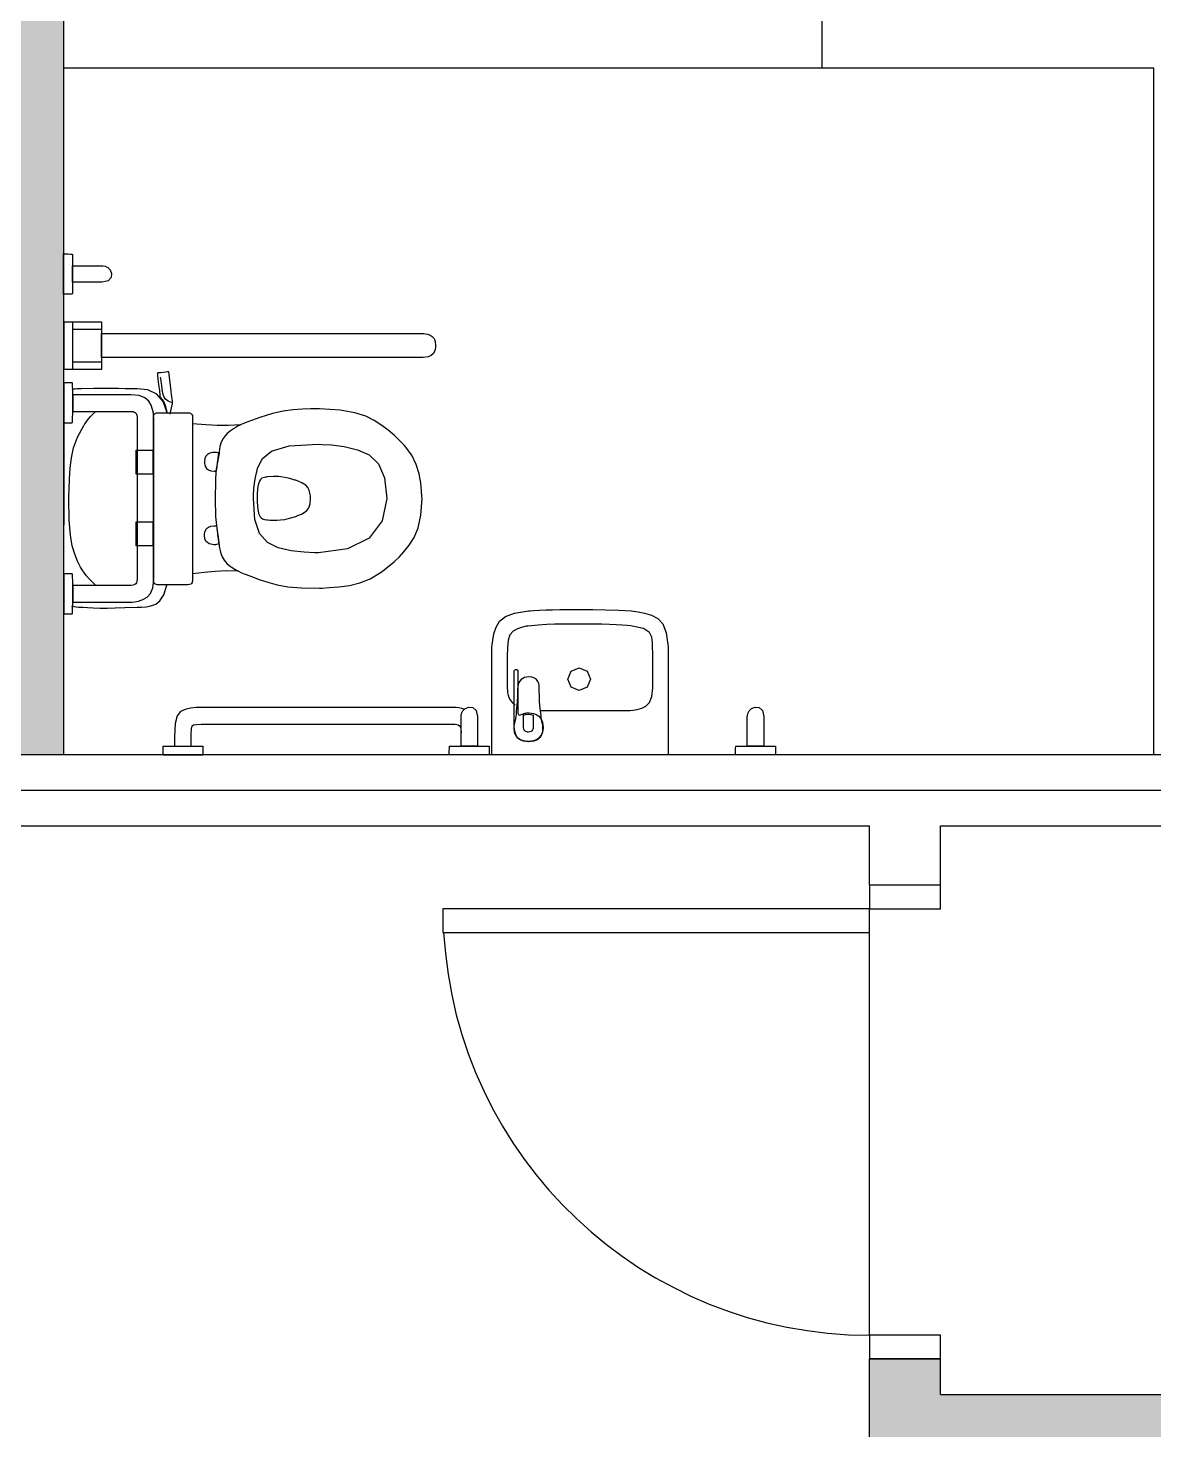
# Model space of a CAD drawing. Header units: centimetres. Extents: x -277999 to 283551, y -705288 to -693449.
# Drawn here: x 261274.1 to 261511.6, y -699217.9 to -698921.9 of the extents above; entities that cross this region are included whole.
import ezdxf

# ---------------------------------------------------------------- set-up
doc = ezdxf.new("R2010")
doc.units = ezdxf.units.CM
doc.layers.add('A-DOOR', color=193, linetype='Continuous')
doc.layers.add('MKDU0', color=8, linetype='Continuous')

msp = doc.modelspace()

# ---------------------------------------------------------------- hatches: boundary and pattern name
at = {"layer": 'MKDU0'}
h = msp.add_hatch(dxfattribs=at)
h.set_pattern_fill('DASH')
h.paths.add_polyline_path([(261281.61, -698570.38), (261441.61, -698570.38), (261441.61, -698555.38), (261281.61, -698555.38), (261281.61, -698305.38), (261446.61, -698305.38), (261446.61, -698290.38), (261086.61, -698290.38), (261086.61, -698305.38), (261251.61, -698305.38), (261251.61, -698555.38), (261091.61, -698555.38), (261091.61, -698570.38), (261251.61, -698570.38), (261251.61, -699075.38), (261281.61, -699075.38), (261281.61, -698570.38)])
h = msp.add_hatch(dxfattribs=at)
h.set_pattern_fill('DASH')
h.paths.add_polyline_path([(261409.15, -699075.38), (261409.15, -699075.38), (261409.15, -699075.39), (261409.15, -699075.39), (261409.15, -699075.39), (261409.15, -699075.38)])
h = msp.add_hatch(dxfattribs=at)
h.set_pattern_fill('DASH')
h.paths.add_polyline_path([(261726.61, -699090.38), (261696.61, -699090.38), (261696.61, -699210.38), (261466.61, -699210.38), (261466.61, -699202.88), (261451.61, -699202.88), (261451.61, -699237.88), (261466.61, -699237.88), (261466.61, -699225.38), (261696.61, -699225.38), (261696.61, -699345.38), (261466.61, -699345.38), (261466.61, -699337.88), (261451.61, -699337.88), (261451.61, -699360.38), (261711.61, -699360.38), (261711.61, -699510.38), (261726.61, -699510.38), (261726.61, -699355.38), (261726.61, -699090.38)])

# ---------------------------------------------------------------- linework, layer by layer
at = {"layer": 'A-DOOR'}
msp.add_line((261451.61, -699197.88), (261451.61, -699107.88), dxfattribs=at)
for points in [[(261466.61, -699107.88), (261466.61, -699102.88), (261451.61, -699102.88), (261451.61, -699107.88)], [(261466.61, -699202.88), (261466.61, -699197.88), (261451.61, -699197.88), (261451.61, -699202.88)]]:
    msp.add_lwpolyline(points, close=True, dxfattribs=at)
msp.add_lwpolyline([(261451.61, -699107.88), (261361.61, -699107.88), (261361.61, -699112.88), (261451.61, -699112.88)], dxfattribs=at)
msp.add_arc((261451.61, -699107.88), 90, -176.8153, -90, dxfattribs=at)
at = {"layer": 'MKDU0', "color": 8}
for p, q in [((261441.61, -698930.38), (261441.61, -698840.38)), ((261511.61, -698930.38), (261281.61, -698930.38)), ((261511.61, -699075.38), (261511.61, -698930.38)), ((261626.61, -699075.38), (260866.61, -699075.38)), ((260866.61, -699090.38), (261451.61, -699090.38)), ((261451.61, -699102.88), (261451.61, -699090.38)), ((261466.61, -699090.38), (261626.61, -699090.38)), ((261466.61, -699102.88), (261466.61, -699090.38)), ((261466.61, -699102.88), (261451.61, -699102.88)), ((261451.61, -699237.88), (261451.61, -699202.88)), ((261466.61, -699202.88), (261451.61, -699202.88)), ((261466.61, -699210.38), (261466.61, -699202.88)), ((261466.61, -699210.38), (261696.61, -699210.38))]:
    msp.add_line(p, q, dxfattribs=at)
for points in [[(261719.11, -699082.88), (261266.61, -699082.88), (261266.61, -698297.88), (261719.11, -698297.88)], [(261281.68, -698983.93), (261289.55, -698983.93), (261289.55, -698994), (261281.68, -698994), (261281.68, -698983.93)], [(261283.53, -698983.93), (261289.55, -698983.93), (261289.55, -698994), (261283.53, -698994), (261283.53, -698983.93)], [(261283.53, -698985.47), (261289.55, -698985.47), (261289.55, -698992.47), (261283.53, -698992.47), (261283.53, -698985.47)], [(261296.88, -699011.01), (261300.42, -699011.01), (261300.42, -699016.1), (261296.88, -699016.1), (261296.88, -699011.01)], [(261296.88, -699026.14), (261300.42, -699026.14), (261300.42, -699031.23), (261296.88, -699031.23), (261296.88, -699026.14)], [(259936.61, -700065.38), (261719.11, -700065.38), (261719.11, -699082.88), (259936.61, -699082.88)]]:
    msp.add_lwpolyline(points, close=True, dxfattribs=at)
for points in [[(261281.61, -699075.38), (261281.61, -698570.38)], [(261281.57, -698969.59), (261281.84, -698969.6), (261282.43, -698969.63), (261283.02, -698969.65), (261283.29, -698969.66), (261283.3, -698969.66), (261283.31, -698969.67), (261283.33, -698969.67), (261283.36, -698969.68), (261283.38, -698969.7), (261283.4, -698969.72), (261283.42, -698969.75), (261283.43, -698969.79), (261283.43, -698969.82), (261283.43, -698970.04), (261283.43, -698970.65), (261283.43, -698971.83), (261283.43, -698973.65), (261283.43, -698975.66), (261283.43, -698977.29), (261283.43, -698977.96), (261283.43, -698977.96), (261283.42, -698977.98), (261283.42, -698978), (261283.41, -698978.02), (261283.39, -698978.04), (261283.37, -698978.06), (261283.33, -698978.08), (261283.29, -698978.08), (261283.29, -698978.08), (261283.24, -698978.08), (261283.11, -698978.08), (261282.86, -698978.08), (261282.48, -698978.08), (261282.05, -698978.08), (261281.71, -698978.08), (261281.57, -698978.08), (261281.57, -698978.05), (261281.57, -698977.82), (261281.57, -698977.19), (261281.57, -698975.96), (261281.57, -698974.07), (261281.57, -698971.98), (261281.57, -698970.29), (261281.57, -698969.59)], [(261283.44, -698972.12), (261284.42, -698972.12), (261286.56, -698972.12), (261288.69, -698972.12), (261289.67, -698972.12), (261289.85, -698972.14), (261290.31, -698972.23), (261290.87, -698972.49), (261291.38, -698972.99), (261291.68, -698973.76), (261291.6, -698974.62), (261290.98, -698975.31), (261289.67, -698975.59), (261289.64, -698975.59), (261289.47, -698975.59), (261289.01, -698975.59), (261288.11, -698975.59), (261286.73, -698975.59), (261285.19, -698975.59), (261283.95, -698975.59), (261283.44, -698975.59), (261283.44, -698975.58), (261283.44, -698975.48), (261283.44, -698975.23), (261283.44, -698974.72), (261283.44, -698973.95), (261283.44, -698973.1), (261283.44, -698972.41), (261283.44, -698972.12)], [(261357.46, -698991.48), (261346.85, -698991.48), (261323.5, -698991.48), (261300.15, -698991.48), (261289.53, -698991.48), (261289.53, -698991.46), (261289.53, -698991.32), (261289.53, -698990.95), (261289.53, -698990.22), (261289.53, -698989.1), (261289.53, -698987.85), (261289.53, -698986.85), (261289.53, -698986.43), (261289.66, -698986.43), (261290.6, -698986.43), (261293.12, -698986.43), (261298.05, -698986.43), (261305.63, -698986.43), (261314.01, -698986.43), (261320.8, -698986.43), (261323.59, -698986.43), (261323.73, -698986.43), (261324.65, -698986.43), (261327.17, -698986.43), (261332.06, -698986.43), (261339.6, -698986.43), (261347.93, -698986.43), (261354.68, -698986.43), (261357.46, -698986.43), (261357.59, -698986.44), (261357.94, -698986.47), (261358.4, -698986.57), (261358.9, -698986.75), (261359.35, -698987.05), (261359.72, -698987.5), (261359.96, -698988.13), (261360.05, -698988.96), (261360.04, -698989.07), (261360.02, -698989.35), (261359.94, -698989.76), (261359.8, -698990.22), (261359.55, -698990.68), (261359.13, -698991.09), (261358.46, -698991.37), (261357.46, -698991.48)], [(261304.06, -699003.43), (261304.13, -699003.12), (261304.28, -699002.44), (261304.42, -699001.75), (261304.49, -699001.44), (261304.49, -699001.44), (261304.49, -699001.42), (261304.5, -699001.38), (261304.51, -699001.3), (261304.52, -699001.17), (261304.54, -699001.02), (261304.55, -699000.91), (261304.56, -699000.86), (261304.55, -699000.84), (261304.53, -699000.66), (261304.47, -699000.19), (261304.35, -698999.27), (261304.18, -698997.86), (261303.98, -698996.3), (261303.82, -698995.03), (261303.75, -698994.51), (261303.74, -698994.51), (261303.68, -698994.52), (261303.5, -698994.54), (261303.14, -698994.57), (261302.6, -698994.63), (261302, -698994.69), (261301.52, -698994.74), (261301.32, -698994.76), (261301.32, -698994.78), (261301.34, -698994.92), (261301.38, -698995.3), (261301.47, -698996.04), (261301.61, -698997.19), (261301.77, -698998.45), (261301.89, -698999.48), (261301.94, -698999.9), (261302, -698999.96), (261302.16, -699000.13), (261302.37, -699000.38), (261302.58, -699000.69), (261302.78, -699001.05), (261302.96, -699001.51), (261303.14, -699002.12), (261303.33, -699002.93)], [(261281.58, -698996.81), (261281.58, -698998.13), (261281.58, -699001.04), (261281.58, -699003.94), (261281.58, -699005.27), (261281.58, -699005.27), (261281.63, -699005.27), (261281.76, -699005.26), (261282.01, -699005.26), (261282.4, -699005.25), (261282.83, -699005.24), (261283.18, -699005.24), (261283.32, -699005.24), (261283.33, -699005.24), (261283.35, -699005.23), (261283.37, -699005.23), (261283.4, -699005.23), (261283.42, -699005.22), (261283.44, -699005.2), (261283.45, -699005.16), (261283.46, -699005.1), (261283.46, -699005.09), (261283.46, -699005.02), (261283.46, -699004.85), (261283.47, -699004.52), (261283.47, -699004.01), (261283.48, -699003.45), (261283.49, -699002.99), (261283.49, -699002.81), (261283.49, -699002.79), (261283.49, -699002.7), (261283.49, -699002.43), (261283.49, -699001.92), (261283.49, -699001.13), (261283.49, -699000.26), (261283.49, -698999.56), (261283.49, -698999.27), (261283.49, -698999.26), (261283.49, -698999.2), (261283.49, -698999.03), (261283.48, -698998.7), (261283.48, -698998.19), (261283.47, -698997.63), (261283.46, -698997.17), (261283.46, -698996.99), (261283.46, -698996.98), (261283.46, -698996.96), (261283.45, -698996.93), (261283.44, -698996.9), (261283.42, -698996.88), (261283.4, -698996.86), (261283.36, -698996.84), (261283.31, -698996.84), (261283.3, -698996.84), (261283.25, -698996.84), (261283.13, -698996.83), (261282.88, -698996.83), (261282.49, -698996.82), (261282.06, -698996.82), (261281.72, -698996.81), (261281.58, -698996.81)], [(261303.43, -699003.13), (261302.59, -699000.79), (261301.2, -698999.21), (261299.32, -698998.34), (261297.05, -698998.09), (261296.71, -698998.09), (261295.83, -698998.09), (261294.58, -698998.08), (261293.15, -698998.06), (261291.66, -698998.03), (261289.99, -698998.01), (261287.95, -698998.02), (261285.36, -698998.09), (261285.29, -698998.09), (261285.12, -698998.09), (261284.88, -698998.1), (261284.6, -698998.1), (261284.32, -698998.12), (261284.02, -698998.14), (261283.68, -698998.2), (261283.27, -698998.3)], [(261304.33, -699000.95), (261303.62, -699000.67), (261303.07, -699000.25), (261302.7, -698999.71), (261302.5, -698999.03), (261302.5, -698999.02), (261302.49, -698998.93), (261302.45, -698998.67), (261302.38, -698998.18), (261302.28, -698997.42), (261302.16, -698996.58), (261302.07, -698995.9), (261302.03, -698995.62)], [(261297.06, -699031.31), (261297.06, -699032.41), (261297.06, -699034.83), (261297.06, -699037.25), (261297.06, -699038.35), (261297.05, -699038.42), (261297.04, -699038.58), (261297, -699038.8), (261296.91, -699039.03), (261296.77, -699039.25), (261296.56, -699039.43), (261296.25, -699039.56), (261295.81, -699039.6), (261295.76, -699039.6), (261295.42, -699039.6), (261294.51, -699039.6), (261292.73, -699039.6), (261289.98, -699039.6), (261286.95, -699039.6), (261284.49, -699039.6), (261283.48, -699039.6), (261283.48, -699039.61), (261283.48, -699039.71), (261283.48, -699039.97), (261283.48, -699040.48), (261283.48, -699041.26), (261283.48, -699042.12), (261283.48, -699042.82), (261283.48, -699043.11), (261283.53, -699043.11), (261283.87, -699043.11), (261284.78, -699043.11), (261286.55, -699043.11), (261289.29, -699043.11), (261292.31, -699043.11), (261294.75, -699043.11), (261295.76, -699043.11), (261295.99, -699043.1), (261296.58, -699043.05), (261297.4, -699042.9), (261298.31, -699042.6), (261299.17, -699042.11), (261299.89, -699041.32), (261300.38, -699040.12), (261300.57, -699038.4), (261300.57, -699038.37), (261300.57, -699038.18), (261300.57, -699037.65), (261300.57, -699036.63), (261300.57, -699035.05), (261300.57, -699033.3), (261300.57, -699031.89), (261300.57, -699031.31), (261300.57, -699031.2), (261300.57, -699030.46), (261300.57, -699028.44), (261300.57, -699024.5), (261300.57, -699018.43), (261300.57, -699011.72), (261300.57, -699006.29), (261300.57, -699004.06), (261300.56, -699003.83), (261300.5, -699003.24), (261300.34, -699002.43), (261300.04, -699001.54), (261299.53, -699000.7), (261298.71, -699000), (261297.49, -698999.53), (261295.76, -698999.35), (261295.71, -698999.35), (261295.38, -698999.35), (261294.47, -698999.35), (261292.69, -698999.35), (261289.96, -698999.35), (261286.94, -698999.35), (261284.49, -698999.35), (261283.48, -698999.35), (261283.48, -698999.36), (261283.48, -698999.46), (261283.48, -698999.72), (261283.48, -699000.23), (261283.48, -699001.01), (261283.48, -699001.87), (261283.48, -699002.57), (261283.48, -699002.86), (261283.53, -699002.86), (261283.87, -699002.86), (261284.78, -699002.86), (261286.56, -699002.86), (261289.31, -699002.86), (261292.34, -699002.86), (261294.8, -699002.86), (261295.81, -699002.86), (261295.87, -699002.86), (261296.02, -699002.87), (261296.22, -699002.91), (261296.46, -699002.99), (261296.68, -699003.11), (261296.87, -699003.32), (261297.01, -699003.64), (261297.06, -699004.1), (261297.06, -699004.21), (261297.06, -699004.95), (261297.06, -699006.97), (261297.06, -699010.91), (261297.06, -699016.96), (261297.06, -699023.66), (261297.06, -699029.08), (261297.06, -699031.31)], [(261288.22, -699039.47), (261287.56, -699038.87), (261286.95, -699038.23), (261286.37, -699037.54), (261285.84, -699036.82), (261285.65, -699036.52), (261285.16, -699035.72), (261284.53, -699034.51), (261283.9, -699033.02), (261283.38, -699031.27), (261283, -699028.99), (261282.77, -699025.8), (261282.69, -699021.34), (261282.7, -699020.75), (261282.73, -699019.23), (261282.8, -699017.14), (261282.94, -699014.86), (261283.2, -699012.67), (261283.68, -699010.53), (261284.52, -699008.3), (261285.84, -699005.86), (261285.9, -699005.76), (261286.07, -699005.5), (261286.31, -699005.14), (261286.59, -699004.74), (261286.9, -699004.34), (261287.27, -699003.92), (261287.74, -699003.44), (261288.37, -699002.87)], [(261307.79, -699039.46), (261306.81, -699039.46), (261304.63, -699039.46), (261302.46, -699039.46), (261301.47, -699039.46), (261301.43, -699039.46), (261301.31, -699039.45), (261301.14, -699039.41), (261300.96, -699039.35), (261300.78, -699039.24), (261300.64, -699039.08), (261300.53, -699038.83), (261300.5, -699038.48), (261300.5, -699038.35), (261300.5, -699037.41), (261300.5, -699034.86), (261300.5, -699029.89), (261300.5, -699022.24), (261300.5, -699013.78), (261300.5, -699006.93), (261300.5, -699004.11), (261300.5, -699004.06), (261300.51, -699003.94), (261300.54, -699003.78), (261300.61, -699003.59), (261300.71, -699003.42), (261300.88, -699003.27), (261301.13, -699003.17), (261301.47, -699003.13), (261301.5, -699003.13), (261301.67, -699003.13), (261302.14, -699003.13), (261303.05, -699003.13), (261304.46, -699003.13), (261306.02, -699003.13), (261307.27, -699003.13), (261307.79, -699003.13), (261307.84, -699003.13), (261307.96, -699003.14), (261308.12, -699003.18), (261308.31, -699003.24), (261308.48, -699003.35), (261308.63, -699003.51), (261308.73, -699003.76), (261308.77, -699004.11), (261308.77, -699004.24), (261308.77, -699005.18), (261308.77, -699007.73), (261308.77, -699012.7), (261308.77, -699020.36), (261308.77, -699028.82), (261308.77, -699035.66), (261308.77, -699038.48), (261308.77, -699038.53), (261308.76, -699038.65), (261308.72, -699038.81), (261308.66, -699039), (261308.55, -699039.17), (261308.39, -699039.32), (261308.14, -699039.42), (261307.79, -699039.46)], [(261313.53, -699021.26), (261313.63, -699025.06), (261313.87, -699027.58), (261314.15, -699029.41), (261314.38, -699031.15), (261314.39, -699031.29), (261314.45, -699031.67), (261314.57, -699032.23), (261314.76, -699032.88), (261315.04, -699033.58), (261315.45, -699034.28), (261316.01, -699034.96), (261316.78, -699035.58), (261316.85, -699035.64), (261317.06, -699035.77), (261317.35, -699035.96), (261317.69, -699036.17), (261318.05, -699036.38), (261318.47, -699036.6), (261318.99, -699036.85), (261319.66, -699037.13), (261320.09, -699037.31), (261321.21, -699037.74), (261322.81, -699038.32), (261324.66, -699038.94), (261326.62, -699039.48), (261328.89, -699039.9), (261331.76, -699040.14), (261335.52, -699040.17), (261336.1, -699040.15), (261337.6, -699040.07), (261339.66, -699039.89), (261341.9, -699039.58), (261344.07, -699039.08), (261346.23, -699038.22), (261348.59, -699036.8), (261351.3, -699034.63), (261351.59, -699034.36), (261352.35, -699033.62), (261353.38, -699032.5), (261354.5, -699031.09), (261355.53, -699029.46), (261356.39, -699027.42), (261356.96, -699024.76), (261357.18, -699021.26), (261357.17, -699020.8), (261357.1, -699019.61), (261356.92, -699017.93), (261356.57, -699016.02), (261355.98, -699014.09), (261355, -699012.13), (261353.5, -699010.08), (261351.3, -699007.88), (261350.96, -699007.59), (261350.04, -699006.85), (261348.7, -699005.85), (261347.1, -699004.8), (261345.31, -699003.87), (261343.04, -699003.13), (261339.9, -699002.61), (261335.52, -699002.35), (261335.03, -699002.34), (261333.75, -699002.35), (261331.95, -699002.4), (261329.92, -699002.54), (261327.86, -699002.8), (261325.62, -699003.29), (261322.96, -699004.12), (261319.66, -699005.38), (261319.58, -699005.42), (261319.35, -699005.52), (261319.02, -699005.66), (261318.66, -699005.83), (261318.28, -699006.01), (261317.87, -699006.24), (261317.38, -699006.54), (261316.78, -699006.93), (261316.68, -699007.01), (261316.41, -699007.22), (261316.05, -699007.56), (261315.63, -699008.03), (261315.22, -699008.61), (261314.84, -699009.35), (261314.55, -699010.25), (261314.38, -699011.37), (261314.36, -699011.58), (261314.29, -699012.11), (261314.19, -699012.82), (261314.05, -699013.56), (261313.88, -699014.28), (261313.71, -699015.44), (261313.58, -699017.58), (261313.53, -699021.26)], [(261313.53, -699021.26), (261313.63, -699025.06), (261313.87, -699027.58), (261314.15, -699029.41), (261314.38, -699031.15), (261314.39, -699031.29), (261314.45, -699031.67), (261314.57, -699032.23), (261314.76, -699032.88), (261315.04, -699033.58), (261315.45, -699034.28), (261316.01, -699034.96), (261316.78, -699035.58), (261316.85, -699035.64), (261317.06, -699035.77), (261317.35, -699035.96), (261317.69, -699036.17), (261318.05, -699036.38), (261318.47, -699036.6), (261318.99, -699036.85), (261319.66, -699037.13), (261320.09, -699037.31), (261321.21, -699037.74), (261322.81, -699038.32), (261324.66, -699038.94), (261326.62, -699039.48), (261328.89, -699039.9), (261331.76, -699040.14), (261335.52, -699040.17), (261336.1, -699040.15), (261337.6, -699040.07), (261339.66, -699039.89), (261341.9, -699039.58), (261344.07, -699039.08), (261346.23, -699038.22), (261348.59, -699036.8), (261351.3, -699034.63), (261351.59, -699034.36), (261352.35, -699033.62), (261353.38, -699032.5), (261354.5, -699031.09), (261355.53, -699029.46), (261356.39, -699027.42), (261356.96, -699024.76), (261357.18, -699021.26), (261357.17, -699020.8), (261357.1, -699019.61), (261356.92, -699017.93), (261356.57, -699016.02), (261355.98, -699014.09), (261355, -699012.13), (261353.5, -699010.08), (261351.3, -699007.88), (261350.96, -699007.59), (261350.04, -699006.85), (261348.7, -699005.85), (261347.1, -699004.8), (261345.31, -699003.87), (261343.04, -699003.13), (261339.9, -699002.61), (261335.52, -699002.35), (261335.03, -699002.34), (261333.75, -699002.35), (261331.95, -699002.4), (261329.92, -699002.54), (261327.86, -699002.8), (261325.62, -699003.29), (261322.96, -699004.12), (261319.66, -699005.38), (261319.58, -699005.42), (261319.35, -699005.52), (261319.02, -699005.66), (261318.66, -699005.83), (261318.28, -699006.01), (261317.87, -699006.24), (261317.38, -699006.54), (261316.78, -699006.93), (261316.68, -699007.01), (261316.41, -699007.22), (261316.05, -699007.56), (261315.63, -699008.03), (261315.22, -699008.61), (261314.84, -699009.35), (261314.55, -699010.25), (261314.38, -699011.37), (261314.36, -699011.58), (261314.29, -699012.11), (261314.19, -699012.82), (261314.05, -699013.56), (261313.88, -699014.28), (261313.71, -699015.44), (261313.58, -699017.58), (261313.53, -699021.26)], [(261281.62, -699005.05), (261281.62, -699007.56), (261281.62, -699013.1), (261281.62, -699018.63), (261281.62, -699021.14), (261281.62, -699021.21), (261281.62, -699021.64), (261281.61, -699022.82), (261281.59, -699025.12), (261281.57, -699028.65), (261281.54, -699032.56), (261281.52, -699035.73), (261281.52, -699037.03)], [(261318.93, -699005.71), (261316.31, -699005.85), (261313.97, -699005.85), (261311.57, -699005.72), (261308.78, -699005.51)], [(261349.74, -699021.26), (261348.79, -699025.99), (261346.01, -699029.59), (261341.48, -699031.89), (261335.32, -699032.72), (261334.47, -699032.71), (261332.35, -699032.6), (261329.58, -699032.27), (261326.8, -699031.63), (261324.55, -699030.52), (261322.92, -699028.64), (261321.94, -699025.67), (261321.61, -699021.26), (261321.63, -699020.67), (261321.72, -699019.15), (261321.98, -699017.1), (261322.49, -699014.89), (261323.44, -699012.87), (261325.42, -699011.24), (261329.15, -699010.16), (261335.32, -699009.8), (261336.1, -699009.82), (261338.09, -699009.95), (261340.75, -699010.29), (261343.56, -699010.94), (261346.05, -699012.05), (261348, -699013.9), (261349.28, -699016.86), (261349.74, -699021.26)], [(261349.74, -699021.26), (261348.79, -699025.99), (261346.01, -699029.59), (261341.48, -699031.89), (261335.32, -699032.72), (261334.47, -699032.71), (261332.35, -699032.6), (261329.58, -699032.27), (261326.8, -699031.63), (261324.55, -699030.52), (261322.92, -699028.64), (261321.94, -699025.67), (261321.61, -699021.26), (261321.63, -699020.67), (261321.72, -699019.15), (261321.98, -699017.1), (261322.49, -699014.89), (261323.44, -699012.87), (261325.42, -699011.24), (261329.15, -699010.16), (261335.32, -699009.8), (261336.1, -699009.82), (261338.09, -699009.95), (261340.75, -699010.29), (261343.56, -699010.94), (261346.05, -699012.05), (261348, -699013.9), (261349.28, -699016.86), (261349.74, -699021.26)], [(261314.3, -699011.73), (261314.08, -699011.63), (261313.84, -699011.56), (261313.6, -699011.52), (261313.36, -699011.51), (261313.26, -699011.51), (261313.01, -699011.53), (261312.66, -699011.6), (261312.27, -699011.73), (261311.9, -699011.94), (261311.58, -699012.28), (261311.37, -699012.79), (261311.29, -699013.5), (261311.29, -699013.59), (261311.31, -699013.84), (261311.38, -699014.17), (261311.52, -699014.55), (261311.74, -699014.91), (261312.1, -699015.21), (261312.62, -699015.42), (261313.36, -699015.49), (261313.37, -699015.49), (261313.41, -699015.49), (261313.46, -699015.49), (261313.51, -699015.49), (261313.57, -699015.48), (261313.64, -699015.48), (261313.72, -699015.46), (261313.82, -699015.44), (261313.82, -699015.43), (261313.84, -699015.33), (261313.87, -699015.05), (261313.94, -699014.51), (261314.05, -699013.69), (261314.17, -699012.77), (261314.26, -699012.03), (261314.3, -699011.73)], [(261314.3, -699011.73), (261314.08, -699011.63), (261313.84, -699011.56), (261313.6, -699011.52), (261313.36, -699011.51), (261313.26, -699011.51), (261313.01, -699011.53), (261312.66, -699011.6), (261312.27, -699011.73), (261311.9, -699011.94), (261311.58, -699012.28), (261311.37, -699012.79), (261311.29, -699013.5), (261311.29, -699013.59), (261311.31, -699013.84), (261311.38, -699014.17), (261311.52, -699014.55), (261311.74, -699014.91), (261312.1, -699015.21), (261312.62, -699015.42), (261313.36, -699015.49), (261313.37, -699015.49), (261313.41, -699015.49), (261313.46, -699015.49), (261313.51, -699015.49), (261313.57, -699015.48), (261313.64, -699015.48), (261313.72, -699015.46), (261313.82, -699015.44)], [(261322.37, -699021.22), (261322.39, -699022), (261322.45, -699022.77), (261322.54, -699023.54), (261322.69, -699024.3), (261322.71, -699024.38), (261322.77, -699024.57), (261322.88, -699024.83), (261323.03, -699025.1), (261323.25, -699025.33), (261323.55, -699025.52), (261323.95, -699025.66), (261324.47, -699025.74), (261324.65, -699025.75), (261325.13, -699025.79), (261325.8, -699025.81), (261326.57, -699025.82), (261327.36, -699025.77), (261328.23, -699025.65), (261329.25, -699025.41), (261330.53, -699025.03), (261330.7, -699024.97), (261331.14, -699024.79), (261331.73, -699024.53), (261332.34, -699024.19), (261332.88, -699023.78), (261333.29, -699023.21), (261333.55, -699022.39), (261333.65, -699021.22), (261333.65, -699021.07), (261333.62, -699020.66), (261333.54, -699020.12), (261333.39, -699019.52), (261333.12, -699018.96), (261332.64, -699018.43), (261331.81, -699017.92), (261330.53, -699017.41), (261330.37, -699017.36), (261329.93, -699017.23), (261329.31, -699017.06), (261328.59, -699016.87), (261327.83, -699016.72), (261326.96, -699016.63), (261325.87, -699016.61), (261324.47, -699016.7), (261324.4, -699016.71), (261324.22, -699016.74), (261323.97, -699016.79), (261323.68, -699016.87), (261323.38, -699016.99), (261323.11, -699017.21), (261322.87, -699017.57), (261322.69, -699018.14), (261322.67, -699018.23), (261322.62, -699018.46), (261322.56, -699018.78), (261322.5, -699019.15), (261322.44, -699019.55), (261322.4, -699019.99), (261322.38, -699020.53), (261322.37, -699021.22)], [(261314.3, -699030.79), (261314.08, -699030.89), (261313.84, -699030.96), (261313.6, -699031), (261313.36, -699031.01), (261313.26, -699031.01), (261313.01, -699030.98), (261312.66, -699030.92), (261312.27, -699030.79), (261311.9, -699030.57), (261311.58, -699030.23), (261311.37, -699029.73), (261311.29, -699029.02), (261311.29, -699028.92), (261311.31, -699028.68), (261311.38, -699028.34), (261311.52, -699027.97), (261311.74, -699027.61), (261312.1, -699027.31), (261312.62, -699027.1), (261313.36, -699027.03), (261313.37, -699027.03), (261313.41, -699027.03), (261313.46, -699027.03), (261313.51, -699027.03), (261313.57, -699027.03), (261313.64, -699027.04), (261313.72, -699027.06), (261313.82, -699027.08), (261313.82, -699027.09), (261313.84, -699027.19), (261313.87, -699027.47), (261313.94, -699028.01), (261314.05, -699028.83), (261314.17, -699029.75), (261314.26, -699030.49), (261314.3, -699030.79)], [(261314.3, -699030.79), (261314.08, -699030.89), (261313.84, -699030.96), (261313.6, -699031), (261313.36, -699031.01), (261313.26, -699031.01), (261313.01, -699030.98), (261312.66, -699030.92), (261312.27, -699030.79), (261311.9, -699030.57), (261311.58, -699030.23), (261311.37, -699029.73), (261311.29, -699029.02), (261311.29, -699028.92), (261311.31, -699028.68), (261311.38, -699028.34), (261311.52, -699027.97), (261311.74, -699027.61), (261312.1, -699027.31), (261312.62, -699027.1), (261313.36, -699027.03), (261313.37, -699027.03), (261313.41, -699027.03), (261313.46, -699027.03), (261313.51, -699027.03), (261313.57, -699027.03), (261313.64, -699027.04), (261313.72, -699027.06), (261313.82, -699027.08)], [(261308.81, -699037.11), (261311.23, -699036.79), (261313.53, -699036.57), (261315.89, -699036.47), (261318.49, -699036.5)], [(261281.58, -699037.14), (261281.58, -699038.46), (261281.58, -699041.37), (261281.58, -699044.28), (261281.58, -699045.6), (261281.58, -699045.6), (261281.63, -699045.6), (261281.76, -699045.6), (261282.01, -699045.59), (261282.4, -699045.58), (261282.83, -699045.58), (261283.18, -699045.57), (261283.32, -699045.57), (261283.33, -699045.57), (261283.35, -699045.57), (261283.37, -699045.56), (261283.4, -699045.56), (261283.42, -699045.55), (261283.44, -699045.53), (261283.45, -699045.49), (261283.46, -699045.43), (261283.46, -699045.42), (261283.46, -699045.36), (261283.46, -699045.19), (261283.47, -699044.86), (261283.47, -699044.35), (261283.48, -699043.78), (261283.49, -699043.33), (261283.49, -699043.14), (261283.49, -699043.13), (261283.49, -699043.03), (261283.49, -699042.77), (261283.49, -699042.25), (261283.49, -699041.47), (261283.49, -699040.59), (261283.49, -699039.89), (261283.49, -699039.6), (261283.49, -699039.59), (261283.49, -699039.53), (261283.49, -699039.36), (261283.48, -699039.03), (261283.48, -699038.52), (261283.47, -699037.96), (261283.46, -699037.51), (261283.46, -699037.32), (261283.46, -699037.31), (261283.46, -699037.29), (261283.45, -699037.26), (261283.44, -699037.23), (261283.42, -699037.21), (261283.4, -699037.19), (261283.36, -699037.17), (261283.31, -699037.17), (261283.3, -699037.17), (261283.25, -699037.17), (261283.13, -699037.17), (261282.88, -699037.16), (261282.49, -699037.16), (261282.06, -699037.15), (261281.72, -699037.14), (261281.58, -699037.14)], [(261283.24, -699043.92), (261283.72, -699044.05), (261284.24, -699044.13), (261284.79, -699044.18), (261285.36, -699044.2), (261285.69, -699044.22), (261286.58, -699044.28), (261287.83, -699044.33), (261289.26, -699044.37), (261290.75, -699044.38), (261292.42, -699044.35), (261294.46, -699044.28), (261297.05, -699044.2), (261297.31, -699044.2), (261298.01, -699044.17), (261298.96, -699044.09), (261300, -699043.9), (261300.99, -699043.56), (261301.9, -699042.86), (261302.69, -699041.59), (261303.35, -699039.52)], [(261390.52, -699044.71), (261393.21, -699044.71), (261395.93, -699044.73), (261398.65, -699044.81), (261401.37, -699044.98), (261401.77, -699045.02), (261402.78, -699045.16), (261404.14, -699045.44), (261405.59, -699045.89), (261406.91, -699046.57), (261407.98, -699047.72), (261408.73, -699049.62), (261409.1, -699052.53), (261409.1, -699052.62), (261409.11, -699052.83), (261409.12, -699053.13), (261409.13, -699053.48), (261409.14, -699053.84), (261409.14, -699054.25), (261409.14, -699054.74), (261409.15, -699055.37), (261409.15, -699055.94), (261409.15, -699057.45), (261409.15, -699059.59), (261409.15, -699062.04), (261409.15, -699064.6), (261409.15, -699067.46), (261409.15, -699070.96), (261409.15, -699075.39), (261409.07, -699075.39), (261408.56, -699075.39), (261407.18, -699075.39), (261404.49, -699075.39), (261400.34, -699075.39), (261395.76, -699075.39), (261392.05, -699075.39), (261390.52, -699075.39), (261390.45, -699075.39), (261389.94, -699075.39), (261388.56, -699075.39), (261385.86, -699075.39), (261381.72, -699075.39), (261377.13, -699075.39), (261373.42, -699075.39), (261371.9, -699075.39), (261371.9, -699074.82), (261371.9, -699073.3), (261371.9, -699071.17), (261371.89, -699068.72), (261371.89, -699066.16), (261371.89, -699063.29), (261371.89, -699059.8), (261371.9, -699055.37), (261371.9, -699055.29), (261371.9, -699055.07), (261371.9, -699054.77), (261371.9, -699054.42), (261371.9, -699054.06), (261371.91, -699053.66), (261371.92, -699053.16), (261371.94, -699052.53), (261371.97, -699052.14), (261372.09, -699051.14), (261372.35, -699049.8), (261372.8, -699048.4), (261373.54, -699047.16), (261374.77, -699046.16), (261376.73, -699045.42), (261379.67, -699044.98), (261379.98, -699044.95), (261380.8, -699044.89), (261381.97, -699044.82), (261383.3, -699044.76), (261384.7, -699044.72), (261386.26, -699044.71), (261388.14, -699044.71), (261390.52, -699044.71)], [(261382.28, -699065.99), (261383.57, -699065.99), (261386.4, -699065.99), (261389.23, -699065.99), (261390.52, -699065.99), (261390.56, -699065.99), (261390.84, -699065.99), (261391.61, -699065.99), (261393.11, -699065.99), (261395.42, -699065.99), (261397.97, -699065.99), (261400.03, -699065.99), (261400.88, -699065.99), (261401.12, -699065.98), (261401.75, -699065.93), (261402.6, -699065.8), (261403.54, -699065.53), (261404.42, -699065.08), (261405.15, -699064.31), (261405.66, -699063.07), (261405.87, -699061.22), (261405.87, -699061.03), (261405.87, -699060.54), (261405.88, -699059.85), (261405.89, -699059.06), (261405.89, -699058.23), (261405.88, -699057.3), (261405.88, -699056.17), (261405.87, -699054.74), (261405.86, -699054.47), (261405.85, -699053.77), (261405.83, -699052.79), (261405.8, -699051.66), (261405.69, -699050.54), (261405.19, -699049.52), (261403.92, -699048.7), (261401.51, -699048.17), (261401.23, -699048.14), (261400.49, -699048.07), (261399.41, -699047.98), (261398.13, -699047.89), (261396.73, -699047.83), (261395.1, -699047.79), (261393.08, -699047.77), (261390.52, -699047.77), (261390.19, -699047.77), (261389.32, -699047.77), (261388.08, -699047.77), (261386.65, -699047.78), (261385.16, -699047.79), (261383.55, -699047.84), (261381.71, -699047.96), (261379.53, -699048.17), (261379.19, -699048.22), (261378.36, -699048.4), (261377.33, -699048.73), (261376.38, -699049.27), (261375.74, -699050.05), (261375.38, -699051.17), (261375.22, -699052.7), (261375.18, -699054.74), (261375.17, -699054.92), (261375.17, -699055.41), (261375.17, -699056.11), (261375.16, -699056.9), (261375.15, -699057.73), (261375.15, -699058.65), (261375.16, -699059.78), (261375.18, -699061.22), (261375.18, -699061.35), (261375.2, -699061.7), (261375.25, -699062.19), (261375.35, -699062.73), (261375.51, -699063.25), (261375.77, -699063.77), (261376.2, -699064.31), (261376.83, -699064.9)], [(261378.95, -699066.56), (261379.13, -699066.53), (261379.31, -699066.5), (261379.48, -699066.49), (261379.66, -699066.48), (261379.81, -699066.49), (261380.18, -699066.53), (261380.7, -699066.63), (261381.27, -699066.83), (261381.82, -699067.17), (261382.28, -699067.69), (261382.6, -699068.47), (261382.72, -699069.56), (261382.71, -699069.7), (261382.67, -699070.08), (261382.57, -699070.59), (261382.37, -699071.17), (261382.04, -699071.71), (261381.52, -699072.18), (261380.75, -699072.49), (261379.66, -699072.61), (261379.52, -699072.61), (261379.15, -699072.57), (261378.63, -699072.47), (261378.06, -699072.27), (261377.51, -699071.94), (261377.05, -699071.42), (261376.73, -699070.65), (261376.61, -699069.56), (261376.61, -699069.56), (261376.61, -699069.55), (261376.61, -699069.55), (261376.61, -699069.54), (261376.61, -699069.53), (261376.61, -699069.52), (261376.61, -699069.51), (261376.61, -699069.49), (261376.61, -699069.45), (261376.61, -699069.13), (261376.61, -699068.26), (261376.61, -699066.56), (261376.61, -699063.94), (261376.61, -699061.05), (261376.61, -699058.72), (261376.61, -699057.75), (261376.62, -699057.72), (261376.64, -699057.63), (261376.7, -699057.52), (261376.82, -699057.42), (261377, -699057.36), (261377.2, -699057.38), (261377.37, -699057.5), (261377.43, -699057.75), (261377.43, -699057.79), (261377.43, -699058.02), (261377.43, -699058.67), (261377.43, -699059.92), (261377.42, -699061.85), (261377.42, -699063.99), (261377.42, -699065.72), (261377.42, -699066.43), (261377.42, -699066.47), (261377.43, -699066.56), (261377.46, -699066.69), (261377.52, -699066.82), (261377.62, -699066.92), (261377.77, -699066.98), (261377.99, -699066.95), (261378.29, -699066.81), (261378.3, -699066.8), (261378.36, -699066.78), (261378.43, -699066.75), (261378.51, -699066.71), (261378.59, -699066.68), (261378.69, -699066.65), (261378.8, -699066.61), (261378.95, -699066.56)], [(261390.31, -699061.75), (261388.63, -699061.05), (261387.93, -699059.37), (261388.63, -699057.68), (261390.31, -699056.99), (261392, -699057.68), (261392.7, -699059.37), (261392, -699061.05), (261390.31, -699061.75)], [(261379.64, -699058.86), (261378.84, -699059.02), (261378.09, -699059.48), (261377.55, -699060.19), (261377.37, -699061.11), (261377.37, -699061.12), (261377.37, -699061.2), (261377.36, -699061.42), (261377.35, -699061.85), (261377.33, -699062.51), (261377.3, -699063.24), (261377.29, -699063.83), (261377.28, -699064.08), (261377.26, -699064.28), (261377.21, -699064.8), (261377.15, -699065.48), (261377.08, -699066.17), (261377.03, -699066.77), (261376.95, -699067.37), (261376.81, -699068.12), (261376.56, -699069.17), (261376.57, -699069.35), (261376.61, -699069.79), (261376.72, -699070.39), (261376.91, -699071.03), (261377.22, -699071.61), (261377.72, -699072.06), (261378.5, -699072.36), (261379.64, -699072.46), (261379.79, -699072.45), (261380.2, -699072.41), (261380.75, -699072.3), (261381.35, -699072.1), (261381.91, -699071.77), (261382.36, -699071.23), (261382.64, -699070.4), (261382.67, -699069.18), (261382.64, -699069.04), (261382.55, -699068.68), (261382.45, -699068.2), (261382.35, -699067.69), (261382.29, -699067.19), (261382.22, -699066.56), (261382.14, -699065.59), (261382, -699064.08), (261382, -699064.06), (261382, -699063.98), (261381.99, -699063.76), (261381.98, -699063.33), (261381.96, -699062.67), (261381.93, -699061.94), (261381.92, -699061.35), (261381.91, -699061.11), (261381.91, -699060.99), (261381.89, -699060.7), (261381.81, -699060.31), (261381.63, -699059.88), (261381.34, -699059.48), (261380.91, -699059.16), (261380.34, -699058.94), (261379.64, -699058.86)], [(261366.2, -699065.78), (261365.59, -699065.57), (261364.96, -699065.44), (261364.33, -699065.37), (261363.69, -699065.35), (261363.59, -699065.35), (261362.86, -699065.35), (261360.87, -699065.35), (261357.01, -699065.35), (261351.06, -699065.35), (261344.48, -699065.35), (261339.15, -699065.35), (261336.96, -699065.35), (261336.86, -699065.35), (261336.14, -699065.35), (261334.19, -699065.35), (261330.4, -699065.35), (261324.56, -699065.35), (261318.11, -699065.35), (261312.88, -699065.35), (261310.73, -699065.35), (261310.38, -699065.36), (261309.5, -699065.4), (261308.34, -699065.53), (261307.18, -699065.77), (261306.22, -699066.22), (261305.52, -699067.12), (261305.08, -699068.78), (261304.94, -699071.48), (261304.94, -699071.49), (261304.94, -699071.55), (261304.94, -699071.7), (261304.94, -699071.99), (261304.94, -699072.45), (261304.94, -699072.95), (261304.94, -699073.36), (261304.94, -699073.53), (261304.95, -699073.53), (261305.05, -699073.53), (261305.31, -699073.53), (261305.83, -699073.53), (261306.62, -699073.53), (261307.5, -699073.53), (261308.21, -699073.53), (261308.51, -699073.53), (261308.51, -699073.52), (261308.51, -699073.44), (261308.51, -699073.23), (261308.51, -699072.82), (261308.51, -699072.2), (261308.51, -699071.5), (261308.51, -699070.94), (261308.51, -699070.71), (261308.51, -699070.59), (261308.52, -699070.28), (261308.54, -699069.88), (261308.6, -699069.5), (261308.71, -699069.22), (261308.98, -699069.03), (261309.57, -699068.93), (261310.59, -699068.9), (261310.69, -699068.9), (261311.41, -699068.9), (261313.37, -699068.9), (261317.18, -699068.9), (261323.05, -699068.9), (261329.54, -699068.9), (261334.8, -699068.9), (261336.96, -699068.9), (261337.06, -699068.9), (261337.8, -699068.9), (261339.79, -699068.9), (261343.68, -699068.9), (261349.66, -699068.9), (261356.28, -699068.9), (261361.63, -699068.9), (261363.83, -699068.9), (261363.93, -699068.91), (261364.18, -699068.92), (261364.5, -699068.97), (261364.83, -699069.06), (261365.08, -699069.22), (261365.27, -699069.49), (261365.37, -699069.95), (261365.41, -699070.64)], [(261365.41, -699073.51), (261365.41, -699072.53), (261365.41, -699070.4), (261365.41, -699068.26), (261365.41, -699067.28), (261365.43, -699067.1), (261365.52, -699066.64), (261365.78, -699066.08), (261366.28, -699065.57), (261367.05, -699065.27), (261367.91, -699065.35), (261368.6, -699065.97), (261368.88, -699067.28), (261368.88, -699067.31), (261368.88, -699067.48), (261368.88, -699067.94), (261368.88, -699068.84), (261368.88, -699070.23), (261368.88, -699071.76), (261368.88, -699073), (261368.88, -699073.51), (261368.87, -699073.51), (261368.78, -699073.51), (261368.52, -699073.51), (261368.02, -699073.51), (261367.24, -699073.51), (261366.39, -699073.51), (261365.7, -699073.51), (261365.41, -699073.51)], [(261425.82, -699073.51), (261425.82, -699072.54), (261425.82, -699070.4), (261425.82, -699068.26), (261425.82, -699067.29), (261425.83, -699067.1), (261425.93, -699066.64), (261426.18, -699066.08), (261426.68, -699065.57), (261427.46, -699065.27), (261428.31, -699065.35), (261429, -699065.97), (261429.29, -699067.29), (261429.29, -699067.31), (261429.29, -699067.48), (261429.29, -699067.94), (261429.29, -699068.84), (261429.29, -699070.23), (261429.29, -699071.76), (261429.29, -699073), (261429.29, -699073.51), (261429.27, -699073.51), (261429.18, -699073.51), (261428.92, -699073.51), (261428.42, -699073.51), (261427.65, -699073.51), (261426.79, -699073.51), (261426.1, -699073.51), (261425.82, -699073.51)], [(261378.6, -699067.02), (261379.11, -699066.86), (261379.61, -699066.81), (261380.12, -699066.86), (261380.62, -699067.02), (261380.62, -699067.02), (261380.62, -699067.06), (261380.62, -699067.16), (261380.62, -699067.36), (261380.62, -699067.65), (261380.62, -699067.99), (261380.62, -699068.25), (261380.62, -699068.36), (261380.62, -699068.37), (261380.62, -699068.4), (261380.62, -699068.49), (261380.62, -699068.66), (261380.62, -699068.93), (261380.62, -699069.23), (261380.62, -699069.47), (261380.62, -699069.57), (261380.62, -699069.62), (261380.6, -699069.74), (261380.57, -699069.91), (261380.49, -699070.1), (261380.37, -699070.28), (261380.19, -699070.42), (261379.94, -699070.52), (261379.61, -699070.56), (261379.57, -699070.56), (261379.45, -699070.55), (261379.29, -699070.51), (261379.11, -699070.45), (261378.92, -699070.35), (261378.76, -699070.18), (261378.65, -699069.93), (261378.6, -699069.57), (261378.6, -699069.56), (261378.6, -699069.49), (261378.6, -699069.3), (261378.6, -699068.93), (261378.6, -699068.36), (261378.6, -699067.74), (261378.6, -699067.23), (261378.6, -699067.02)], [(261302.55, -699075.41), (261302.55, -699075.13), (261302.55, -699074.53), (261302.55, -699073.93), (261302.55, -699073.66), (261302.55, -699073.65), (261302.55, -699073.64), (261302.56, -699073.62), (261302.57, -699073.59), (261302.58, -699073.57), (261302.6, -699073.54), (261302.63, -699073.53), (261302.67, -699073.52), (261302.71, -699073.52), (261302.93, -699073.52), (261303.54, -699073.52), (261304.72, -699073.52), (261306.54, -699073.52), (261308.55, -699073.52), (261310.17, -699073.52), (261310.84, -699073.52), (261310.85, -699073.52), (261310.86, -699073.52), (261310.88, -699073.53), (261310.9, -699073.54), (261310.93, -699073.56), (261310.95, -699073.58), (261310.96, -699073.61), (261310.97, -699073.66), (261310.97, -699073.66), (261310.97, -699073.71), (261310.97, -699073.84), (261310.97, -699074.09), (261310.97, -699074.48), (261310.97, -699074.92), (261310.97, -699075.26), (261310.97, -699075.41), (261310.93, -699075.41), (261310.7, -699075.41), (261310.08, -699075.41), (261308.86, -699075.41), (261306.99, -699075.41), (261304.92, -699075.41), (261303.24, -699075.41), (261302.55, -699075.41)], [(261362.88, -699075.38), (261362.9, -699075.11), (261362.92, -699074.52), (261362.95, -699073.93), (261362.96, -699073.66), (261362.96, -699073.65), (261362.96, -699073.64), (261362.96, -699073.62), (261362.97, -699073.59), (261362.99, -699073.57), (261363.01, -699073.55), (261363.04, -699073.53), (261363.08, -699073.52), (261363.11, -699073.52), (261363.34, -699073.52), (261363.94, -699073.52), (261365.12, -699073.52), (261366.94, -699073.52), (261368.95, -699073.52), (261370.58, -699073.52), (261371.25, -699073.52), (261371.25, -699073.52), (261371.27, -699073.53), (261371.29, -699073.53), (261371.31, -699073.54), (261371.33, -699073.56), (261371.35, -699073.58), (261371.37, -699073.62), (261371.37, -699073.66), (261371.37, -699073.66), (261371.37, -699073.71), (261371.37, -699073.84), (261371.37, -699074.09), (261371.37, -699074.47), (261371.37, -699074.9), (261371.37, -699075.24), (261371.37, -699075.38), (261371.34, -699075.38), (261371.11, -699075.38), (261370.48, -699075.38), (261369.25, -699075.38), (261367.36, -699075.38), (261365.27, -699075.38), (261363.58, -699075.38), (261362.88, -699075.38)], [(261423.29, -699075.38), (261423.3, -699075.11), (261423.32, -699074.52), (261423.35, -699073.93), (261423.36, -699073.66), (261423.36, -699073.65), (261423.36, -699073.64), (261423.37, -699073.62), (261423.38, -699073.6), (261423.39, -699073.57), (261423.41, -699073.55), (261423.44, -699073.53), (261423.48, -699073.52), (261423.52, -699073.52), (261423.74, -699073.52), (261424.35, -699073.52), (261425.53, -699073.52), (261427.34, -699073.52), (261429.35, -699073.52), (261430.98, -699073.52), (261431.65, -699073.52), (261431.66, -699073.53), (261431.67, -699073.53), (261431.69, -699073.53), (261431.71, -699073.54), (261431.74, -699073.56), (261431.76, -699073.59), (261431.77, -699073.62), (261431.78, -699073.66), (261431.78, -699073.67), (261431.78, -699073.71), (261431.78, -699073.84), (261431.78, -699074.09), (261431.78, -699074.47), (261431.78, -699074.9), (261431.78, -699075.24), (261431.78, -699075.38), (261431.74, -699075.38), (261431.51, -699075.38), (261430.88, -699075.38), (261429.65, -699075.38), (261427.76, -699075.38), (261425.68, -699075.38), (261423.98, -699075.38), (261423.29, -699075.38)]]:
    msp.add_lwpolyline(points, dxfattribs=at)

doc.saveas('drawing.dxf')
